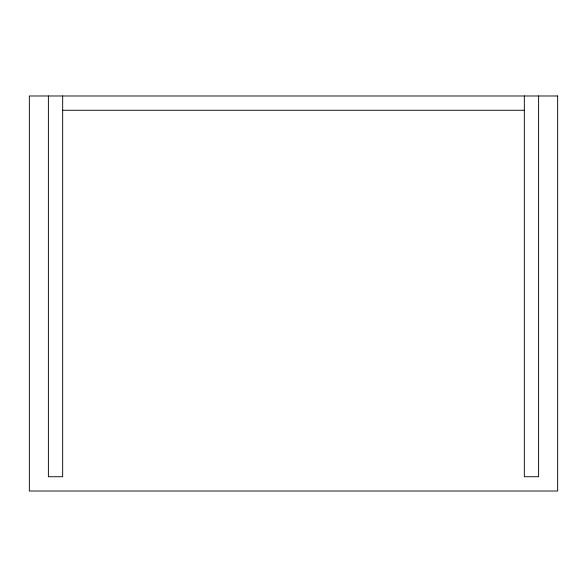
<?xml version="1.0" encoding="UTF-8"?>
<svg xmlns="http://www.w3.org/2000/svg" width="587" height="587" viewBox="0 0 587 587"><rect width="100%" height="100%" fill="white"/><g stroke="black" fill="none" stroke-linecap="round" stroke-linejoin="round"><path stroke-width="0.88" d="M62.67 110.261L524.33 110.261M538.609 95.982L538.609 476.739L524.33 476.739L524.33 95.982M62.67 95.982L62.67 476.739L48.391 476.739L48.391 95.982M557.65 95.982L29.35 95.982L29.35 491.018L557.65 491.018L557.65 95.982"/></g></svg>
